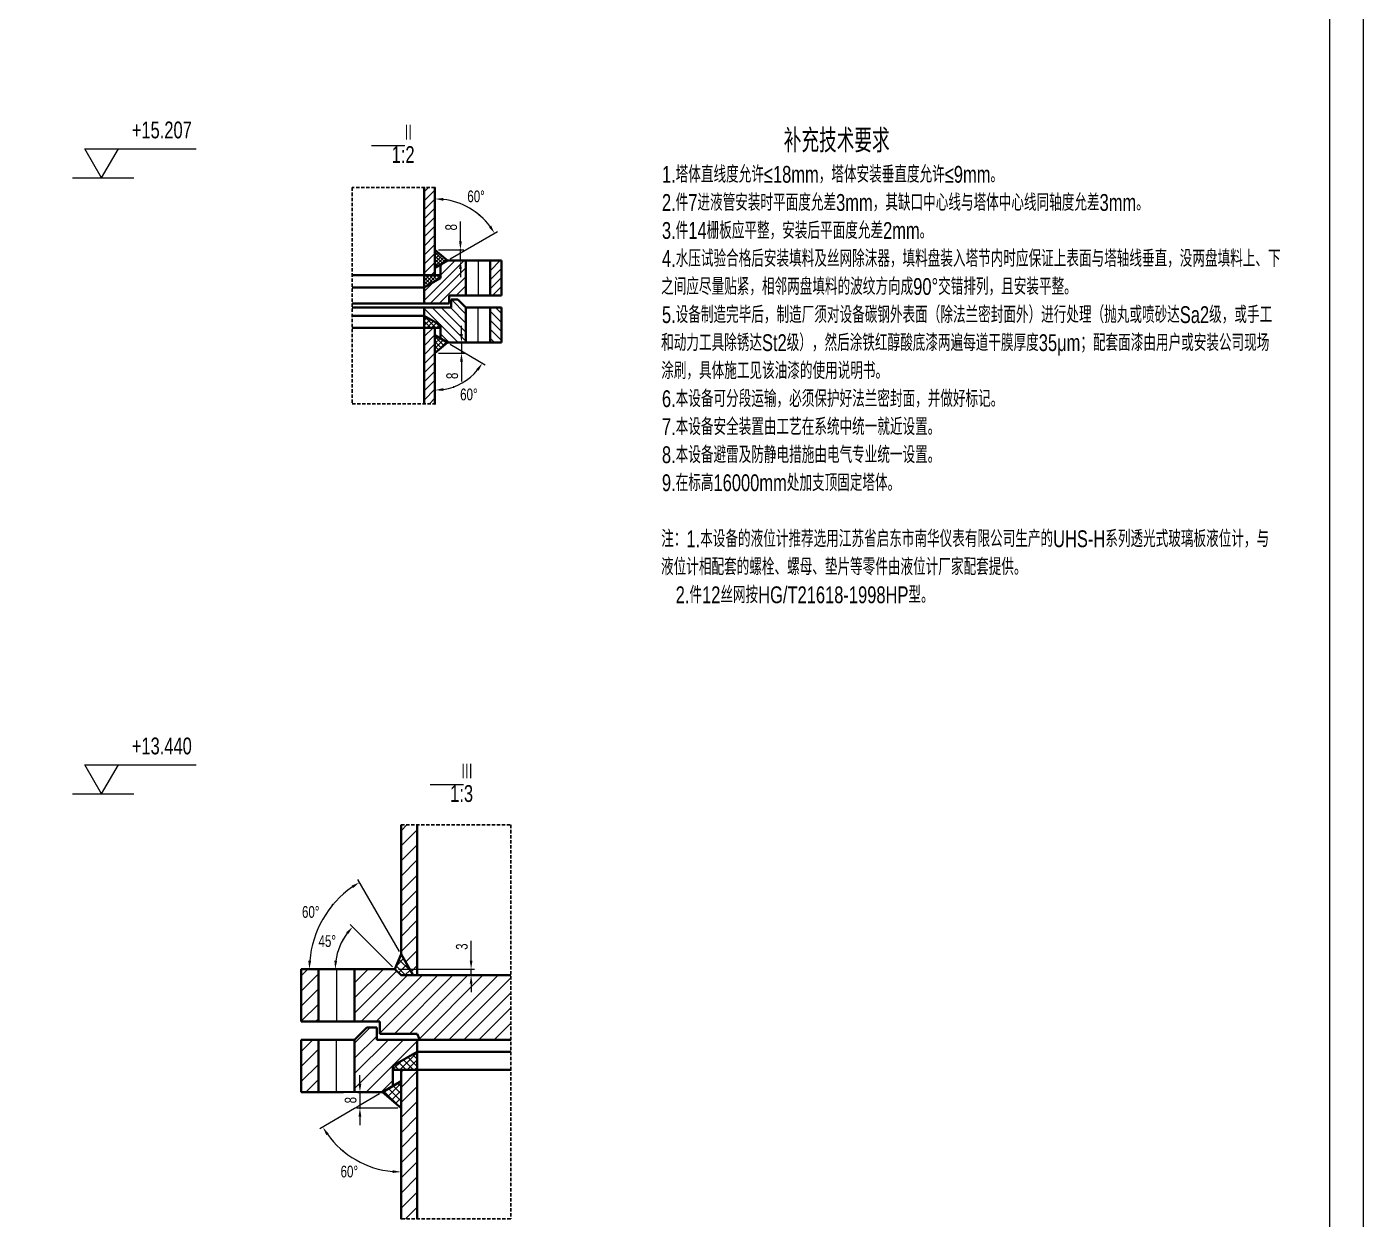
# Model space of a CAD drawing. Header units: millimetres. Extents: x -994 to 3211, y 1613 to 7558.
# Drawn here: x 1222 to 3211, y 4010 to 5784 of the extents above; entities that cross this region are included whole.
import ezdxf

# ---------------------------------------------------------------- set-up
doc = ezdxf.new("R2010")
doc.units = ezdxf.units.MM
doc.header["$LTSCALE"] = 10
doc.linetypes.add('ACAD_ISO10W100', pattern=[18.7, 12, -3, 0.7, -3])
doc.linetypes.add('DASHED', pattern=[0.75, 0.5, -0.25])
for name, color, linetype, lineweight in [('中心线', 1, 'ACAD_ISO10W100', 18), ('实线层', 2, 'Continuous', 35), ('文本', 7, 'Continuous', 18), ('标注', 7, 'Continuous', 18), ('细实线', 7, 'Continuous', 18)]:
    doc.layers.add(name, color=color, linetype=linetype, lineweight=lineweight)
doc.layers.add('剖面线层', color=5, linetype='Continuous')
doc.layers.add('虚线层', color=6, linetype='DASHED')
doc.styles.add('HGCAD', font='HGCAD.SHX', dxfattribs={"width": 0.75, "bigfont": 'HZTXT.SHX'})
doc.dimstyles.new('HGCAD$0', dxfattribs={"dimtxt": 3.5, "dimasz": 2.5, "dimexe": 1, "dimexo": 1, "dimgap": 1, "dimtad": 1, "dimdec": 1, "dimdsep": 46, "dimtxsty": 'HGCAD', "dimcen": 0, "dimclrd": 130, "dimclre": 130, "dimclrt": 3, "dimadec": 1, "dimazin": 0, "dimtfac": 0.714286, "dimtmove": 0, "dimatfit": 1, "dimfxl": 0, "dimtzin": 0, "dimlwd": -1, "dimlwe": -1, "dimarcsym": 0})
doc.dimstyles.new('HGCAD$2', dxfattribs={"dimtxt": 3.5, "dimasz": 2.5, "dimexe": 1, "dimexo": 1, "dimgap": 1, "dimtad": 2, "dimtih": 1, "dimdec": 1, "dimdsep": 46, "dimtxsty": 'HGCAD', "dimcen": 0, "dimclrd": 130, "dimclre": 130, "dimclrt": 3, "dimadec": 0, "dimazin": 0, "dimtfac": 0.714286, "dimtmove": 0, "dimatfit": 1, "dimfxl": 0, "dimtzin": 0, "dimlwd": -1, "dimlwe": -1, "dimarcsym": 0})
pattern_1 = [(45, (-994.139, 1612.684), (-6.735192, 6.735192), [])]
pattern_2 = [(45, (-994.139, 1612.684), (-11.22532, 11.22532), [])]

# ---------------------------------------------------------------- blocks, each defined once
blk = doc.blocks.new('HGCAD#HGTFTK~A0Z~HGCAD图框')
at = {"layer": '细实线', "color": 7}
blk.add_lwpolyline([(10, -10), (-831, -10), (-831, 1179), (10, 1179)], close=True, dxfattribs=at)
at = {"layer": '细实线', "color": 2}
blk.add_lwpolyline([(0, 0), (-806, 0), (-806, 1169), (0, 1169)], close=True, dxfattribs=at)
blk = doc.blocks.new('*D92')
at = {"color": 0, "ltscale": 5}
for p in [(1829.8, 5452.3), (1867.6, 5452.3), (1848.2, 5436.3)]:
    blk.add_point(p, dxfattribs=at)
at = {"layer": '标注', "color": 4, "ltscale": 5}
for p, q in [((1867.6, 5464.8), (1867.6, 5494.3)), ((1867.6, 5436.3), (1867.6, 5452.3)), ((1867.6, 5423.8), (1867.6, 5411.3))]:
    blk.add_line(p, q, dxfattribs=at)
at = {"layer": '标注', "color": 130, "ltscale": 5}
for p, q in [((1834.8, 5452.3), (1872.6, 5452.3)), ((1853.2, 5436.3), (1872.6, 5436.3))]:
    blk.add_line(p, q, dxfattribs=at)
at = {"layer": '标注', "color": 4, "ltscale": 5}
for points in [[(1865.6, 5464.8), (1869.7, 5464.8), (1867.6, 5452.3)], [(1865.6, 5423.8), (1869.7, 5423.8), (1867.6, 5436.3)]]:
    blk.add_solid(points, dxfattribs=at)
at = {"layer": '标注', "color": 3, "ltscale": 5, "insert": (1853.9, 5485.8), "char_height": 17.5, "attachment_point": 5, "rotation": 90, "style": 'HGCAD', "bg_fill": 3, "box_fill_scale": 1.1, "bg_fill_color": 256, "bg_fill_true_color": 13158600, "bg_fill_transparency": 422}
blk.add_mtext('8', dxfattribs=at)
blk = doc.blocks.new('*D93')
at = {"color": 0, "ltscale": 5}
for p in [(1829.8, 5544.8), (1895.6, 5504.1), (1848.2, 5436.3), (1829.8, 5425.7), (1829.8, 5414.3)]:
    blk.add_point(p, dxfattribs=at)
at = {"layer": '标注', "color": 130, "ltscale": 5}
blk.add_line((1852.5, 5438.8), (1922.7, 5479.3), dxfattribs=at)
at = {"layer": '标注', "color": 4, "ltscale": 5}
blk.add_arc((1829.8, 5425.7), 102.3, 37.0022, 82.9978, dxfattribs=at)
for points in [[(1842.1, 5525.2), (1842.4, 5529.3), (1829.8, 5528)], [(1913.3, 5488.4), (1909.8, 5486.1), (1918.4, 5476.8)]]:
    blk.add_solid(points, dxfattribs=at)
at = {"layer": '标注', "color": 3, "ltscale": 5, "insert": (1890.9, 5531.6), "char_height": 17.5, "attachment_point": 5, "style": 'HGCAD', "bg_fill": 3, "box_fill_scale": 1.1, "bg_fill_color": 256, "bg_fill_true_color": 13158600, "bg_fill_transparency": 497}
blk.add_mtext('60°', dxfattribs=at)
blk = doc.blocks.new('*D94')
at = {"color": 0, "ltscale": 5}
for p in [(1848.2, 5314.4), (1829.8, 5298.4), (1869.2, 5298.4)]:
    blk.add_point(p, dxfattribs=at)
at = {"layer": '标注', "color": 4, "ltscale": 5}
for p, q in [((1869.2, 5326.9), (1869.2, 5339.4)), ((1869.2, 5314.4), (1869.2, 5298.4)), ((1869.2, 5285.9), (1869.2, 5256.3))]:
    blk.add_line(p, q, dxfattribs=at)
at = {"layer": '标注', "color": 130, "ltscale": 5}
for p, q in [((1853.2, 5314.4), (1874.2, 5314.4)), ((1834.8, 5298.4), (1874.2, 5298.4))]:
    blk.add_line(p, q, dxfattribs=at)
at = {"layer": '标注', "color": 4, "ltscale": 5}
for points in [[(1867.1, 5326.9), (1871.3, 5326.9), (1869.2, 5314.4)], [(1867.1, 5285.9), (1871.3, 5285.9), (1869.2, 5298.4)]]:
    blk.add_solid(points, dxfattribs=at)
at = {"layer": '标注', "color": 3, "ltscale": 5, "insert": (1855.4, 5264.8), "char_height": 17.5, "attachment_point": 5, "rotation": 90, "style": 'HGCAD', "bg_fill": 3, "box_fill_scale": 1.1, "bg_fill_color": 256, "bg_fill_true_color": 13158600, "bg_fill_transparency": 112}
blk.add_mtext('8', dxfattribs=at)
blk = doc.blocks.new('*D95')
at = {"color": 0, "ltscale": 5}
for p in [(1829.8, 5336.4), (1829.8, 5325.2), (1848.2, 5314.4), (1829.8, 5223)]:
    blk.add_point(p, dxfattribs=at)
at = {"layer": '标注', "color": 130, "ltscale": 5}
blk.add_line((1852.5, 5311.8), (1904.5, 5281.2), dxfattribs=at)
at = {"layer": '标注', "color": 4, "ltscale": 5}
blk.add_arc((1829.8, 5325.2), 81.7, 278.7751, 320.7571, dxfattribs=at)
for points in [[(1891.3, 5274.7), (1894.8, 5272.3), (1900.2, 5283.8)], [(1842.4, 5242.4), (1842.1, 5246.5), (1829.8, 5243.5)]]:
    blk.add_solid(points, dxfattribs=at)
at = {"layer": '标注', "color": 3, "ltscale": 5, "insert": (1880.2, 5237), "char_height": 17.5, "attachment_point": 5, "style": 'HGCAD', "bg_fill": 3, "box_fill_scale": 1.1, "bg_fill_color": 256, "bg_fill_true_color": 13158600, "bg_fill_transparency": 62}
blk.add_mtext('60°', dxfattribs=at)
at = {"color": 0, "ltscale": 5}
blk.add_point((1857.5, 5248.3), dxfattribs=at)
blk = doc.blocks.new('*D96')
at = {"color": 0, "ltscale": 5}
for p in [(1630.8, 4382.3), (1770.3, 4382.3), (1770.3, 4382.3), (1779.3, 4373.3)]:
    blk.add_point(p, dxfattribs=at)
at = {"layer": '标注', "color": 130, "ltscale": 5}
blk.add_line((1766.7, 4385.8), (1703.8, 4448.7), dxfattribs=at)
at = {"layer": '标注', "color": 4, "ltscale": 5}
blk.add_arc((1770.3, 4382.3), 89, 143.0567, 171.9169, dxfattribs=at)
for points in [[(1697.6, 4437.1), (1700.7, 4434.4), (1707.4, 4445.2)], [(1684.3, 4394.6), (1680.1, 4394.9), (1681.3, 4382.3)]]:
    blk.add_solid(points, dxfattribs=at)
at = {"layer": '标注', "color": 3, "ltscale": 5, "insert": (1669.5, 4424), "char_height": 17.5, "attachment_point": 5, "style": 'HGCAD', "bg_fill": 3, "box_fill_scale": 1.1, "bg_fill_color": 256, "bg_fill_true_color": 13158600, "bg_fill_transparency": 482}
blk.add_mtext('45°', dxfattribs=at)
at = {"color": 0, "ltscale": 5}
blk.add_point((1693.2, 4426.8), dxfattribs=at)
blk = doc.blocks.new('*D97')
at = {"color": 0, "ltscale": 5}
for p in [(1677.8, 4478.2), (1779.3, 4404.4), (1630.8, 4382.3), (1770.3, 4382.3), (1797.3, 4373.3)]:
    blk.add_point(p, dxfattribs=at)
at = {"layer": '标注', "color": 130, "ltscale": 5}
blk.add_line((1776.8, 4408.8), (1715, 4515.8), dxfattribs=at)
at = {"layer": '标注', "color": 4, "ltscale": 5}
blk.add_arc((1792.1, 4382.2), 149.2, 124.8019, 175.1716, dxfattribs=at)
for points in [[(1705.8, 4506.5), (1708, 4503), (1717.5, 4511.5)], [(1645.5, 4394.7), (1641.3, 4394.9), (1642.9, 4382.3)]]:
    blk.add_solid(points, dxfattribs=at)
at = {"layer": '标注', "color": 3, "ltscale": 5, "insert": (1644.9, 4467.3), "char_height": 17.5, "attachment_point": 5, "style": 'HGCAD', "bg_fill": 3, "box_fill_scale": 1.1, "bg_fill_color": 256, "bg_fill_true_color": 13158600, "bg_fill_transparency": 67}
blk.add_mtext('60°', dxfattribs=at)
blk = doc.blocks.new('*D98')
at = {"color": 0, "ltscale": 5}
for p in [(1770.3, 4382.3), (1883.5, 4382.3), (1779.3, 4373.3)]:
    blk.add_point(p, dxfattribs=at)
at = {"layer": '标注', "color": 4, "ltscale": 5}
for p, q in [((1883.5, 4394.8), (1883.5, 4424.3)), ((1883.5, 4373.3), (1883.5, 4382.3)), ((1883.5, 4360.8), (1883.5, 4348.3))]:
    blk.add_line(p, q, dxfattribs=at)
at = {"layer": '标注', "color": 130, "ltscale": 5}
for p, q in [((1775.3, 4382.3), (1888.5, 4382.3)), ((1784.3, 4373.3), (1888.5, 4373.3))]:
    blk.add_line(p, q, dxfattribs=at)
at = {"layer": '标注', "color": 4, "ltscale": 5}
for points in [[(1881.5, 4394.8), (1885.6, 4394.8), (1883.5, 4382.3)], [(1881.5, 4360.8), (1885.6, 4360.8), (1883.5, 4373.3)]]:
    blk.add_solid(points, dxfattribs=at)
at = {"layer": '标注', "color": 3, "ltscale": 5, "insert": (1869.8, 4415.8), "char_height": 17.5, "attachment_point": 5, "rotation": 90, "style": 'HGCAD', "bg_fill": 3, "box_fill_scale": 1.1, "bg_fill_color": 256, "bg_fill_true_color": 13158600, "bg_fill_transparency": 77}
blk.add_mtext('3', dxfattribs=at)
blk = doc.blocks.new('*D99')
at = {"color": 0, "ltscale": 5}
for p in [(1751.7, 4199.5), (1779.3, 4175.5)]:
    blk.add_point(p, dxfattribs=at)
at = {"layer": '标注', "color": 4, "ltscale": 5}
for p, q in [((1718.1, 4212), (1718.1, 4224.5)), ((1718.1, 4199.5), (1718.1, 4175.5)), ((1718.1, 4163), (1718.1, 4150.5))]:
    blk.add_line(p, q, dxfattribs=at)
at = {"layer": '标注', "color": 130, "ltscale": 5}
for p, q in [((1746.7, 4199.5), (1713.1, 4199.5)), ((1774.3, 4175.5), (1713.1, 4175.5))]:
    blk.add_line(p, q, dxfattribs=at)
at = {"layer": '标注', "color": 4, "ltscale": 5}
for points in [[(1716, 4212), (1720.2, 4212), (1718.1, 4199.5)], [(1716, 4163), (1720.2, 4163), (1718.1, 4175.5)]]:
    blk.add_solid(points, dxfattribs=at)
at = {"layer": '标注', "color": 3, "ltscale": 5, "insert": (1704.3, 4187.5), "char_height": 17.5, "attachment_point": 5, "rotation": 90, "style": 'HGCAD', "bg_fill": 3, "box_fill_scale": 1.1, "bg_fill_color": 256, "bg_fill_true_color": 13158600, "bg_fill_transparency": 97}
blk.add_mtext('8', dxfattribs=at)
at = {"color": 0, "ltscale": 5}
blk.add_point((1718.1, 4175.5), dxfattribs=at)
blk = doc.blocks.new('*D100')
at = {"color": 0, "ltscale": 5}
for p in [(1779.3, 4215.7), (1751.7, 4199.5), (1779.3, 4177.4), (1693, 4111.8), (1779.3, 4011.1)]:
    blk.add_point(p, dxfattribs=at)
at = {"layer": '标注', "color": 130, "ltscale": 5}
blk.add_line((1747.4, 4196.9), (1658.6, 4144.7), dxfattribs=at)
at = {"layer": '标注', "color": 4, "ltscale": 5}
blk.add_arc((1779.3, 4215.7), 135, 215.7747, 264.6931, dxfattribs=at)
for points in [[(1668, 4135.6), (1671.5, 4137.9), (1662.9, 4147.2)], [(1766.9, 4083.3), (1766.7, 4079.2), (1779.3, 4080.7)]]:
    blk.add_solid(points, dxfattribs=at)
at = {"layer": '标注', "color": 3, "ltscale": 5, "insert": (1702.3, 4081.2), "char_height": 17.5, "attachment_point": 5, "style": 'HGCAD', "bg_fill": 3, "box_fill_scale": 1.1, "bg_fill_color": 256, "bg_fill_true_color": 13158600, "bg_fill_transparency": 657}
blk.add_mtext('60°', dxfattribs=at)

msp = doc.modelspace()

# ---------------------------------------------------------------- hatches: boundary and pattern name
at = {"layer": '剖面线层'}
h = msp.add_hatch(dxfattribs=at)
h.set_pattern_fill('ANSI31', color=256, scale=3, style=0)
h.set_pattern_definition(pattern_1)
h.paths.add_polyline_path([(1813.78, 5414.28), (1829.78, 5414.28), (1829.78, 5544.75), (1813.78, 5544.75)])
h.paths.add_polyline_path([(1813.78, 5336.36), (1813.78, 5223.05), (1829.78, 5223.05), (1829.78, 5336.36)])
h = msp.add_hatch(dxfattribs=at)
h.set_pattern_fill('ANSI37', color=256, scale=1.2, style=0)
h.set_pattern_definition([(45, (1845.7795, 1801.232), (-2.694077, 2.694077), []), (135, (1845.7795, 1801.232), (-2.694077, -2.694077), [])])
h.paths.add_polyline_path([(1829.78, 5452.28), (1829.78, 5436.28), (1829.78, 5425.66), (1848.17, 5436.28)])
h.paths.add_polyline_path([(1813.78, 5414.28), (1813.78, 5396.42), (1837.78, 5410.28), (1837.78, 5414.28)])
h = msp.add_hatch(dxfattribs=at)
h.set_pattern_fill('ANSI31', color=256, scale=3, style=0)
h.set_pattern_definition(pattern_1)
h.paths.add_polyline_path([(1837.78, 5410.28), (1813.78, 5396.42), (1813.78, 5384.28), (1813.78, 5372.28), (1850.78, 5372.28), (1850.78, 5384.28), (1875.78, 5384.28), (1875.78, 5436.28), (1848.17, 5436.28), (1837.78, 5430.28)])
h.paths.add_polyline_path([(1911.78, 5384.28), (1928.78, 5384.28), (1928.78, 5436.28), (1911.78, 5436.28)])
h = msp.add_hatch(dxfattribs=at)
h.set_pattern_fill('ANSI31', color=256, scale=3, angle=90, style=0)
h.set_pattern_definition([(135, (-994.139, 1612.684), (-6.735192, -6.735192), [])])
h.paths.add_polyline_path([(1875.78, 5366.36), (1863.78, 5378.36), (1853.78, 5378.36), (1853.78, 5366.36), (1813.78, 5366.36), (1813.78, 5354.22), (1837.78, 5340.36), (1837.78, 5320.36), (1848.17, 5314.36), (1875.78, 5314.36)])
h.paths.add_polyline_path([(1911.78, 5314.36), (1928.78, 5314.36), (1928.78, 5366.36), (1911.78, 5366.36)])
h = msp.add_hatch(dxfattribs=at)
h.set_pattern_fill('ANSI37', color=256, scale=1.6, style=0)
h.set_pattern_definition([(45, (1845.7795, 1801.232), (-3.5921024, 3.5921024), []), (135, (1845.7795, 1801.232), (-3.5921024, -3.5921024), [])])
h.paths.add_polyline_path([(1813.78, 5354.22), (1813.78, 5336.36), (1837.78, 5336.36), (1837.78, 5340.36)])
h.paths.add_polyline_path([(1829.78, 5298.36), (1848.17, 5314.36), (1829.78, 5325.18)])
h = msp.add_hatch(dxfattribs=at)
h.set_pattern_fill('ANSI31', color=256, scale=5, style=0)
h.set_pattern_definition(pattern_2)
h.paths.add_polyline_path([(1803.26, 4596.82), (1779.26, 4596.82), (1779.26, 4404.43), (1797.26, 4373.26), (1798.24, 4373.26), (1803.26, 4373.26)])
edge = h.paths.add_edge_path()
edge.add_line((1803.26, 4232.45), (1779.26, 4232.45))
edge.add_line((1779.26, 4232.45), (1779.26, 4175.45))
edge.add_line((1779.26, 4175.45), (1779.26, 4011.05))
edge.add_line((1779.26, 4011.05), (1803.26, 4011.05))
edge.add_line((1803.26, 4011.05), (1803.26, 4232.45))
h = msp.add_hatch(dxfattribs=at)
h.set_pattern_fill('ANSI37', color=256, scale=3, style=0)
h.set_pattern_definition([(45, (-7017.2805, -2920.495), (-6.735192, 6.735192), []), (135, (-7017.2805, -2920.495), (-6.735192, -6.735192), [])])
h.paths.add_polyline_path([(1779.26, 4373.26), (1797.26, 4373.26), (1779.26, 4404.43), (1770.26, 4382.26)])
h = msp.add_hatch(dxfattribs=at)
h.set_pattern_fill('ANSI31', color=256, scale=5, style=0)
h.set_pattern_definition(pattern_2)
h.paths.add_polyline_path([(1656.26, 4382.31), (1630.76, 4382.32), (1630.76, 4304.32), (1656.26, 4304.32)])
h.paths.add_polyline_path([(1779.26, 4373.26), (1770.26, 4382.26), (1710.26, 4382.29), (1710.26, 4304.32), (1747.76, 4304.32), (1747.76, 4286.32), (1803.26, 4286.32), (1807.3, 4277.45), (1942.38, 4277.45), (1942.38, 4373.28), (1797.26, 4373.26), (1797.26, 4373.26)])
h = msp.add_hatch(dxfattribs=at)
h.set_pattern_fill('ANSI31', color=256, scale=5, style=0)
h.set_pattern_definition(pattern_2)
h.paths.add_polyline_path([(1710.26, 4277.45), (1728.26, 4295.45), (1743.26, 4295.45), (1743.26, 4277.45), (1803.26, 4277.45), (1803.26, 4259.23), (1767.26, 4238.45), (1767.26, 4208.45), (1751.67, 4199.45), (1710.26, 4199.45)])
h.paths.add_polyline_path([(1656.26, 4199.45), (1630.76, 4199.45), (1630.76, 4277.45), (1656.26, 4277.45)])
h = msp.add_hatch(dxfattribs=at)
h.set_pattern_fill('ANSI37', color=256, scale=2.4, style=0)
h.set_pattern_definition([(135, (1755.264, -1070.2416), (5.388154, 5.388154), []), (45, (1755.264, -1070.2416), (5.388154, -5.388154), [])])
h.paths.add_polyline_path([(1803.26, 4259.23), (1803.26, 4232.45), (1767.26, 4232.45), (1767.26, 4238.45)])
h.paths.add_polyline_path([(1779.26, 4215.68), (1779.26, 4175.45), (1751.67, 4199.45)])

# ---------------------------------------------------------------- linework, layer by layer
at = {"layer": '中心线'}
for p, q in [((1893.78, 5436.28), (1893.78, 5384.28)), ((1893.78, 5314.36), (1893.78, 5366.36)), ((1683.26, 4382.32), (1683.26, 4304.32)), ((1683.26, 4199.45), (1683.26, 4277.45))]:
    msp.add_line(p, q, dxfattribs=at)
at = {"layer": '实线层'}
for p, q in [((1813.78, 5544.75), (1813.78, 5396.42)), ((1829.78, 5544.75), (1829.78, 5414.28)), ((1829.78, 5436.28), (1829.78, 5452.28)), ((1829.78, 5452.28), (1848.17, 5436.28)), ((1829.78, 5425.66), (1848.17, 5436.28)), ((1837.78, 5410.28), (1837.78, 5430.28)), ((1848.17, 5436.28), (1928.78, 5436.28)), ((1875.78, 5436.28), (1875.78, 5384.28)), ((1911.78, 5436.28), (1911.78, 5384.28)), ((1928.78, 5436.28), (1928.78, 5384.28)), ((1706.32, 5414.28), (1837.78, 5414.28)), ((1837.78, 5410.28), (1813.78, 5396.42)), ((1813.78, 5396.42), (1706.32, 5396.42)), ((1813.78, 5396.42), (1813.78, 5384.28)), ((1813.78, 5396.42), (1813.78, 5372.28)), ((1813.78, 5372.28), (1706.32, 5372.28)), ((1813.78, 5372.28), (1850.78, 5372.28)), ((1850.78, 5372.28), (1850.78, 5384.28)), ((1850.78, 5384.28), (1875.78, 5384.28)), ((1853.78, 5366.36), (1853.78, 5378.36)), ((1853.78, 5378.36), (1863.78, 5378.36)), ((1875.78, 5366.36), (1863.78, 5378.36)), ((1875.78, 5384.28), (1928.78, 5384.28)), ((1813.78, 5366.36), (1706.32, 5366.36)), ((1813.78, 5354.22), (1706.32, 5354.22)), ((1813.78, 5366.36), (1813.78, 5223.05)), ((1813.78, 5366.36), (1853.78, 5366.36)), ((1837.78, 5340.36), (1813.78, 5354.22)), ((1875.78, 5314.36), (1875.78, 5366.36)), ((1875.78, 5366.36), (1928.78, 5366.36)), ((1911.78, 5314.36), (1911.78, 5366.36)), ((1928.78, 5314.36), (1928.78, 5366.36)), ((1706.32, 5336.36), (1837.78, 5336.36)), ((1829.78, 5336.36), (1829.78, 5223.05)), ((1837.78, 5340.36), (1837.78, 5320.36)), ((1829.78, 5325.18), (1848.17, 5314.36)), ((1829.78, 5314.36), (1829.78, 5298.36)), ((1829.78, 5298.36), (1848.17, 5314.36)), ((1848.17, 5314.36), (1928.78, 5314.36)), ((1779.26, 4404.43), (1779.26, 4596.82)), ((1803.26, 4596.82), (1803.26, 4373.26)), ((1779.26, 4404.43), (1770.26, 4382.26)), ((1797.26, 4373.26), (1779.26, 4404.43)), ((1770.26, 4382.26), (1630.76, 4382.32)), ((1630.76, 4382.32), (1630.76, 4304.32)), ((1656.26, 4382.32), (1656.26, 4304.32)), ((1710.26, 4382.32), (1710.26, 4304.32)), ((1770.26, 4382.26), (1779.26, 4373.26)), ((1779.26, 4373.26), (1798.24, 4373.26)), ((1942.38, 4373.28), (1797.26, 4373.26)), ((1803.26, 4373.26), (1797.26, 4373.26)), ((1710.26, 4304.32), (1630.76, 4304.32)), ((1747.76, 4304.32), (1710.26, 4304.32)), ((1710.26, 4277.45), (1728.26, 4295.45)), ((1743.26, 4295.45), (1728.26, 4295.45)), ((1743.26, 4277.45), (1743.26, 4295.45)), ((1747.76, 4286.32), (1747.76, 4304.32)), ((1630.76, 4199.45), (1630.76, 4277.45)), ((1710.26, 4277.45), (1630.76, 4277.45)), ((1656.26, 4199.45), (1656.26, 4277.45)), ((1710.26, 4199.45), (1710.26, 4277.45)), ((1803.26, 4277.45), (1743.26, 4277.45)), ((1803.26, 4286.32), (1747.76, 4286.32)), ((1803.26, 4286.32), (1807.3, 4277.45)), ((1803.26, 4277.45), (1803.26, 4011.05)), ((1803.26, 4277.45), (1942.38, 4277.45)), ((1767.26, 4238.45), (1803.26, 4259.23)), ((1803.26, 4259.23), (1942.38, 4259.23)), ((1767.26, 4238.45), (1767.26, 4208.45)), ((1779.26, 4215.68), (1751.67, 4199.45)), ((1942.38, 4232.45), (1767.26, 4232.45)), ((1779.26, 4232.45), (1779.26, 4175.45)), ((1751.67, 4199.45), (1630.76, 4199.45)), ((1779.26, 4175.45), (1751.67, 4199.45)), ((1779.26, 4011.05), (1779.26, 4177.4))]:
    msp.add_line(p, q, dxfattribs=at)
at = {"layer": '标注', "ltscale": 5}
for p, q in [((1333.82, 5559.34), (1308.82, 5602.64)), ((1308.82, 5602.64), (1474.44, 5602.64)), ((1333.82, 5559.34), (1358.82, 5602.64)), ((1735.33, 5607.28), (1785.04, 5607.28)), ((1290.67, 5559.34), (1381.62, 5559.34)), ((1333.82, 4643.13), (1308.82, 4686.43)), ((1308.82, 4686.43), (1474.44, 4686.43)), ((1333.82, 4643.13), (1358.82, 4686.43)), ((1822.38, 4656.91), (1872.08, 4656.91)), ((1290.67, 4643.13), (1381.62, 4643.13))]:
    msp.add_line(p, q, dxfattribs=at)
at = {"layer": '虚线层'}
for p, q in [((1829.78, 5544.75), (1706.32, 5544.75)), ((1706.32, 5544.75), (1706.32, 5223.05)), ((1706.32, 5223.05), (1829.78, 5223.05)), ((1779.26, 4596.82), (1942.38, 4596.82)), ((1942.38, 4596.82), (1942.38, 4011.05)), ((1942.38, 4011.05), (1779.26, 4011.05))]:
    msp.add_line(p, q, dxfattribs=at)

# ---------------------------------------------------------------- block references
at = {"ltscale": 5, "xscale": 5, "yscale": 5, "zscale": 5}
msp.add_blockref('HGCAD#HGTFTK~A0Z~HGCAD图框', (3160.86, 1662.68), dxfattribs=at)

# ---------------------------------------------------------------- texts
at = {"layer": '文本', "style": 'HGCAD', "width": 0.75}
for s, height, p in [('                   补充技术要求', 35, (2167.43, 5597.02)), ('1.塔体直线度允许≤18mm，塔体安装垂直度允许≤9mm。', 25, (2167.43, 5552.02)), ('2.件7进液管安装时平面度允差3mm，其缺口中心线与塔体中心线同轴度允差3mm。', 25, (2167.43, 5510.15)), ('3.件14栅板应平整，安装后平面度允差2mm。', 25, (2167.43, 5468.49)), ('4.水压试验合格后安装填料及丝网除沫器，填料盘装入塔节内时应保证上表面与塔轴线垂直，没两盘填料上、下', 25, (2167.43, 5426.82)), ('之间应尽量贴紧，相邻两盘填料的波纹方向成90°交错排列，且安装平整。', 25, (2166.25, 5385.15)), ('5.设备制造完毕后，制造厂须对设备碳钢外表面（除法兰密封面外）进行处理（抛丸或喷砂达Sa2级，或手工', 25, (2167.43, 5343.29)), ('和动力工具除锈达St2级），然后涂铁红醇酸底漆两遍每道干膜厚度35μm；配套面漆由用户或安装公司现场', 25, (2166.25, 5301.62)), ('涂刷，具体施工见该油漆的使用说明书。', 25, (2166.4, 5259.96)), ('6.本设备可分段运输，必须保护好法兰密封面，并做好标记。', 25, (2167.43, 5218.29)), ('7.本设备安全装置由工艺在系统中统一就近设置。', 25, (2167.43, 5176.62)), ('8.本设备避雷及防静电措施由电气专业统一设置。', 25, (2167.43, 5134.96)), ('9.在标高16000mm处加支顶固定塔体。', 25, (2167.43, 5093.29)), ('注：1.本设备的液位计推荐选用江苏省启东市南华仪表有限公司生产的UHS-H系列透光式玻璃板液位计，与', 25, (2166.4, 5009.96)), ('液位计相配套的螺栓、螺母、垫片等零件由液位计厂家配套提供。', 25, (2166.1, 4968.29)), ('   2.件12丝网按HG/T21618-1998HP型。', 25, (2167.43, 4926.62))]:
    msp.add_text(s, height=height, dxfattribs=at).set_placement(p)
at = {"layer": '标注', "ltscale": 5, "char_height": 25, "attachment_point": 3, "style": 'HGCAD'}
for s, insert, width in [('+15.207', (1468.01, 5643.01), 204.162), ('{\\C0;Ⅱ}', (1799.54, 5638.87), 74.8588), ('{\\C0;1:2}', (1799.43, 5606.39), 74.8588), ('+13.440', (1468.01, 4726.8), 204.162), ('{\\C0;Ⅲ}', (1886.59, 4688.5), 74.8588), ('{\\C0;1:3}', (1886.48, 4656.02), 74.8588)]:
    msp.add_mtext(s, dxfattribs=dict(at, insert=insert, width=width))

# ---------------------------------------------------------------- next in the draw order: dimensions: what is measured, and where the dimension line sits
at = {"layer": '标注', "ltscale": 5}
for base, p1, p2, picture, middle in [((1867.64, 5452.28), (1848.17, 5436.28), (1829.78, 5452.28), '*D92', (1853.89, 5485.81)), ((1869.2, 5298.36), (1848.17, 5314.36), (1829.78, 5298.36), '*D94', (1855.45, 5264.83)), ((1718.08, 4175.45), (1751.67, 4199.45), (1779.26, 4175.45), '*D99', (1704.33, 4187.45))]:
    dim = msp.add_linear_dim(base=base, p1=p1, p2=p2, angle=90, text='8', dimstyle='HGCAD$0', override={"dimscale": 5, "dimclrd": 4, "dimtdec": 1}, dxfattribs=at)
    dim.commit()
    dim.dimension.update_dxf_attribs({"geometry": picture, "text_midpoint": middle})
dim = msp.add_angular_dim_2l(base=(1693.22, 4426.75), line1=((1770.26, 4382.26), (1630.76, 4382.32)), line2=((1770.26, 4382.26), (1779.26, 4373.26)), dimstyle='HGCAD$2', override={"dimscale": 5, "dimclrd": 4, "dimtdec": 1}, dxfattribs=at)
dim.commit()
dim.dimension.update_dxf_attribs({"geometry": '*D96', "text_midpoint": (1669.47, 4424.04)})

# ---------------------------------------------------------------- next in the draw order: dimensions: what is measured, and where the dimension line sits
for base, line1, line2, picture, middle in [((1895.57, 5504.06), ((1829.78, 5425.66), (1848.17, 5436.28)), ((1829.78, 5544.75), (1829.78, 5414.28)), '*D93', (1890.93, 5531.58)), ((1857.51, 5248.33), ((1829.78, 5325.18), (1848.17, 5314.36)), ((1829.78, 5336.36), (1829.78, 5223.05)), '*D95', (1880.24, 5236.96)), ((1677.8, 4478.16), ((1797.26, 4373.26), (1779.26, 4404.43)), ((1770.26, 4382.26), (1630.76, 4382.32)), '*D97', (1644.85, 4467.29)), ((1693.05, 4111.79), ((1779.26, 4215.68), (1751.67, 4199.45)), ((1779.26, 4011.05), (1779.26, 4177.4)), '*D100', (1702.34, 4081.19))]:
    dim = msp.add_angular_dim_2l(base=base, line1=line1, line2=line2, dimstyle='HGCAD$2', override={"dimscale": 5, "dimclrd": 4, "dimtdec": 1}, dxfattribs=at)
    dim.commit()
    dim.dimension.update_dxf_attribs({"geometry": picture, "text_midpoint": middle})

# ---------------------------------------------------------------- next in the draw order: dimensions: what is measured, and where the dimension line sits
dim = msp.add_linear_dim(base=(1883.54, 4382.26), p1=(1779.26, 4373.26), p2=(1770.26, 4382.26), angle=90, text='3', dimstyle='HGCAD$0', override={"dimscale": 5, "dimclrd": 4, "dimtdec": 1}, dxfattribs=at)
dim.commit()
dim.dimension.update_dxf_attribs({"geometry": '*D98', "text_midpoint": (1869.79, 4415.79)})

doc.saveas('drawing.dxf')
